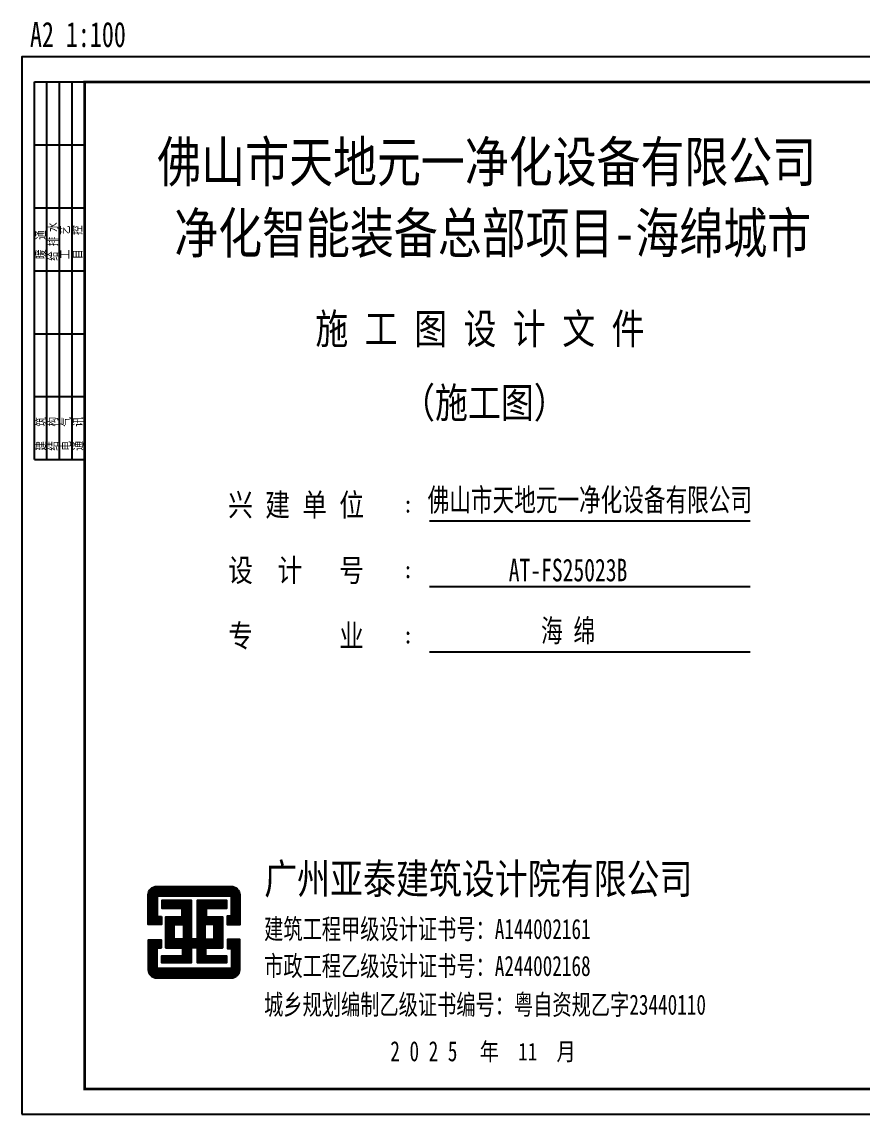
# Model space of a CAD drawing. Header units: millimetres. Extents: x 684779 to 686470, y 2544898 to 2545979.
# Drawn here: x 685227.6 to 685561.6, y 2545510.9 to 2545944.8 of the extents above; entities that cross this region are included whole.
import ezdxf
from ezdxf.enums import TextEntityAlignment as Align

# ---------------------------------------------------------------- set-up
doc = ezdxf.new("R2010")
doc.units = ezdxf.units.MM
for name, color, linetype in [('14', 14, 'Continuous'), ('PUB_DIM', 3, 'Continuous'), ('PUB_TEXT', 7, 'Continuous'), ('PUB_TITLE', 4, 'Continuous'), ('TK-TXT1', 140, 'Continuous')]:
    doc.layers.add(name, color=color, linetype=linetype)
doc.styles.add('-宋体', font='', dxfattribs={"width": 0.8})
doc.styles.add('-新宋体', font='', dxfattribs={"width": 0.8})
doc.styles.add('-黑体', font='', dxfattribs={"width": 0.8})
doc.styles.get("Standard").update_dxf_attribs({"font": ''})
doc.styles.add('黑体', font='')
doc.styles.get('-宋体').set_extended_font_data('SimSun')
doc.styles.get('-新宋体').set_extended_font_data('NSimSun')
doc.styles.get('-黑体').set_extended_font_data('SimHei')
doc.styles.get('Standard').set_extended_font_data('SimSun')
doc.styles.get('黑体').set_extended_font_data('SimHei')

# ---------------------------------------------------------------- blocks, each defined once
blk = doc.blocks.new('$titleblk$00000095')
at = {"color": 7}
for p, q in [((-150, 20), (-150, 0)), ((-150, 20), (0, 20)), ((-125, 20), (-125, 0)), ((-100, 20), (-100, 0)), ((-75, 20), (-75, 0)), ((-75, 20), (-75, 0)), ((-50, 20), (-50, 0)), ((-25, 20), (-25, 0)), ((0, 20), (0, 0)), ((-150, 15), (-75, 15)), ((-75, 15), (0, 15)), ((-150, 10), (-75, 10)), ((-75, 10), (0, 10)), ((-150, 5), (-75, 5)), ((-75, 5), (0, 5))]:
    blk.add_line(p, q, dxfattribs=at)
at = {"color": 7, "width": 0.8}
for s, p in [('建   筑', (-146.45, 15.65)), ('暖  通', (-70.35, 15.73)), ('结   构', (-146.45, 10.91)), ('给 排 水', (-71.03, 10.9)), ('电   气', (-146.45, 5.65)), ('工   艺', (-70.35, 6.13)), ('通   讯', (-146.45, 0.88)), ('自   控', (-70.35, 1.24))]:
    blk.add_text(s, height=3.509, dxfattribs=at).set_placement(p)
blk = doc.blocks.new('weer')
at = {"layer": '14'}
h = blk.add_hatch(dxfattribs=at)
h.set_pattern_fill('ANSI31', scale=100, angle=135, style=0)
h.set_pattern_definition([(180, (-144463.316, -50934.867), (-3e-15, -12.5), [])])
edge = h.paths.add_edge_path()
edge.add_line((73001, 29938), (73001, 29856))
edge.add_line((73001, 29856), (72861, 29856))
edge.add_line((72861, 29856), (72861, 30167))
edge.add_arc((72951, 30167), 90, 90, 180, ccw=False)
edge.add_line((72951, 30257), (73741, 30258))
edge.add_arc((73739, 30166), 91.9, 0.4779, 88.8461, ccw=False)
edge.add_line((73831, 30167), (73831, 29851))
edge.add_line((73831, 29851), (73701, 29851))
edge.add_line((73701, 29851), (73701, 29945))
edge.add_line((73701, 29945), (73730, 29945))
edge.add_line((73730, 29945), (73744, 29945))
edge.add_line((73744, 29945), (73744, 30157))
edge.add_line((73744, 30157), (72957, 30157))
edge.add_line((72957, 30157), (72957, 29938))
edge.add_line((72957, 29938), (73001, 29938))
h.paths.add_polyline_path([(73383, 29705), (73383, 30113), (73691, 30113), (73691, 30025), (73477, 30025), (73477, 29938), (73650, 29938), (73650, 29608), (73470, 29608), (73470, 29525), (73692, 29525), (73692, 29448), (73384, 29448), (73384, 29609), (73315, 29609), (73315, 29448), (73006, 29448), (73006, 29525), (73229, 29525), (73229, 29608), (73049, 29608), (73049, 29938), (73222, 29938), (73222, 30025), (73008, 30025), (73008, 30113), (73316, 30113), (73316, 29705)])
h.paths.add_polyline_path([(73138, 29855), (73236, 29855), (73236, 29699), (73138, 29699)], flags=16)
h.paths.add_polyline_path([(73560, 29855), (73463, 29855), (73463, 29699), (73560, 29699)], flags=16)
edge = h.paths.add_edge_path()
edge.add_line((73001, 29608), (73001, 29690))
edge.add_line((73001, 29690), (72861, 29690))
edge.add_line((72861, 29690), (72861, 29379))
edge.add_arc((72951, 29379), 90, 180, 270)
edge.add_line((72951, 29289), (73741, 29289))
edge.add_arc((73741, 29379), 90, 270, 360)
edge.add_line((73831, 29379), (73831, 29695))
edge.add_line((73831, 29695), (73701, 29695))
edge.add_line((73701, 29695), (73701, 29601))
edge.add_line((73701, 29601), (73730, 29601))
edge.add_line((73730, 29601), (73744, 29601))
edge.add_line((73744, 29601), (73744, 29389))
edge.add_line((73744, 29389), (72957, 29389))
edge.add_line((72957, 29389), (72957, 29608))
edge.add_line((72957, 29608), (73001, 29608))
at = {"layer": '14', "color": 7}
for points in [[(73001, 29939), (73001, 29857), (72861, 29857), (72861, 30168, -0.414214), (72951, 30258), (73741, 30258, -0.414214), (73831, 30168), (73831, 29852), (73701, 29852), (73701, 29946), (73730, 29946), (73744, 29946), (73744, 30158), (72957, 30158), (72957, 29939)], [(73001, 29608), (73001, 29690), (72861, 29690), (72861, 29379, 0.414214), (72951, 29289), (73741, 29289, 0.414214), (73831, 29379), (73831, 29695), (73701, 29695), (73701, 29601), (73730, 29601), (73744, 29601), (73744, 29389), (72957, 29389), (72957, 29608)]]:
    blk.add_lwpolyline(points, format="xyb", close=True, dxfattribs=at)
blk.add_lwpolyline([(73383, 29705), (73383, 29705), (73383, 30113), (73691, 30113), (73691, 30025), (73477, 30025), (73477, 29938), (73650, 29938), (73650, 29608), (73470, 29608), (73470, 29525), (73692, 29525), (73692, 29448), (73384, 29448), (73384, 29609), (73315, 29609), (73315, 29448), (73006, 29448), (73006, 29525), (73229, 29525), (73229, 29608), (73049, 29608), (73049, 29938), (73222, 29938), (73222, 30025), (73008, 30025), (73008, 30113), (73316, 30113), (73316, 29705), (73383, 29705)], dxfattribs=at)
for points in [[(73138, 29855), (73236, 29855), (73236, 29699), (73138, 29699)], [(73560, 29855), (73463, 29855), (73463, 29699), (73560, 29699)]]:
    blk.add_lwpolyline(points, close=True, dxfattribs=at)

msp = doc.modelspace()

# ---------------------------------------------------------------- linework, layer by layer
at = {"layer": 'PUB_TITLE'}
for p, q in [((685389.589, 2545746.54), (685517.089, 2545746.54)), ((685389.589, 2545720.521), (685517.089, 2545720.521)), ((685389.589, 2545694.521), (685517.089, 2545694.521))]:
    msp.add_line(p, q, dxfattribs=at)
msp.add_lwpolyline([(685227.59, 2545510.885), (685821.59, 2545510.885), (685821.59, 2545930.885), (685227.59, 2545930.885)], close=True, dxfattribs=at)
at = {"layer": 'PUB_TITLE', "const_width": 1}
msp.add_lwpolyline([(685252.59, 2545520.885), (685811.59, 2545520.885), (685811.59, 2545920.885), (685252.59, 2545920.885)], close=True, dxfattribs=at)
at = {"layer": 'PUB_TITLE'}
for points in [[(685380.839, 2545753.9, 1), (685381.339, 2545753.9, 1)], [(685380.839, 2545750.417, 1), (685381.339, 2545750.417, 1)], [(685380.839, 2545727.904, 1), (685381.339, 2545727.904, 1)], [(685380.839, 2545724.421, 1), (685381.339, 2545724.421, 1)], [(685380.839, 2545701.904, 1), (685381.339, 2545701.904, 1)], [(685380.839, 2545698.421, 1), (685381.339, 2545698.421, 1)]]:
    msp.add_lwpolyline(points, format="xyb", close=True, dxfattribs=at)

# ---------------------------------------------------------------- block references
at = {"color": 7, "xscale": 0.0375, "yscale": 0.0375, "zscale": 0.0375}
msp.add_blockref('weer', (682545.522, 2544466.646), dxfattribs=at)
at = {"layer": 'PUB_TITLE', "rotation": 90}
msp.add_blockref('$titleblk$00000095', (685252.59, 2545920.885), dxfattribs=at)

# ---------------------------------------------------------------- texts
at = {"layer": 'PUB_DIM', "color": 0, "linetype": 'Continuous', "style": '-黑体', "width": 0.8}
for s, p in [('佛山市天地元一净化设备有限公司', (685412.36, 2545881.161, -46.08)), ('净化智能装备总部项目-海绵城市', (685414.73, 2545852.867, -46.08))]:
    msp.add_text(s, height=16, dxfattribs=at).set_placement(p, align=Align.CENTER)
at = {"layer": 'PUB_TEXT', "style": '黑体', "width": 0.7}
msp.add_text('A2 1:100', height=10, dxfattribs=at).set_placement((685230.827, 2545934.77))
at = {"layer": 'PUB_TITLE'}
for s, height, style, width, p in [('施 工 图 设 计 文 件 ', 12, '-黑体', 0.8, (685344.239, 2545816.837)), ('（施工图）', 12, '-黑体', 0.8, (685378.689, 2545787.47)), ('兴 建 单 位', 9, '-黑体', 0.8, (685309.592, 2545748.418)), ('设  计   号', 9, '-黑体', 0.8, (685309.592, 2545722.422)), ('专       业', 9, '-黑体', 0.8, (685309.592, 2545696.422)), ('广州亚泰建筑设计院有限公司', 12, '-黑体', 0.8, (685323.889, 2545598.368)), ('建筑工程甲级设计证书号：A144002161', 8, '-宋体', 0.7, (685323.889, 2545580.435)), ('市政工程乙级设计证书号：A244002168', 8, '-宋体', 0.7, (685323.889, 2545565.764)), ('城乡规划编制乙级证书编号：粤自资规乙字23440110', 8, '-宋体', 0.7, (685323.889, 2545550.383)), ('2 0 2 5    ', 8, '-宋体', 0.7, (685374.032, 2545531.887)), ('年  11  月    ', 7, '-黑体', 0.8, (685409.584, 2545532.242))]:
    msp.add_text(s, height=height, dxfattribs=dict(at, style=style, width=width)).set_placement(p)
at = {"layer": 'TK-TXT1', "color": 0, "style": '-新宋体', "width": 0.7}
for s, p in [('佛山市天地元一净化设备有限公司', (685453.339, 2545750.417)), ('AT-FS25023B', (685444.673, 2545722.521)), ('海 绵', (685444.673, 2545698.421))]:
    msp.add_text(s, height=9, dxfattribs=at).set_placement(p, align=Align.CENTER)

doc.saveas('drawing.dxf')
